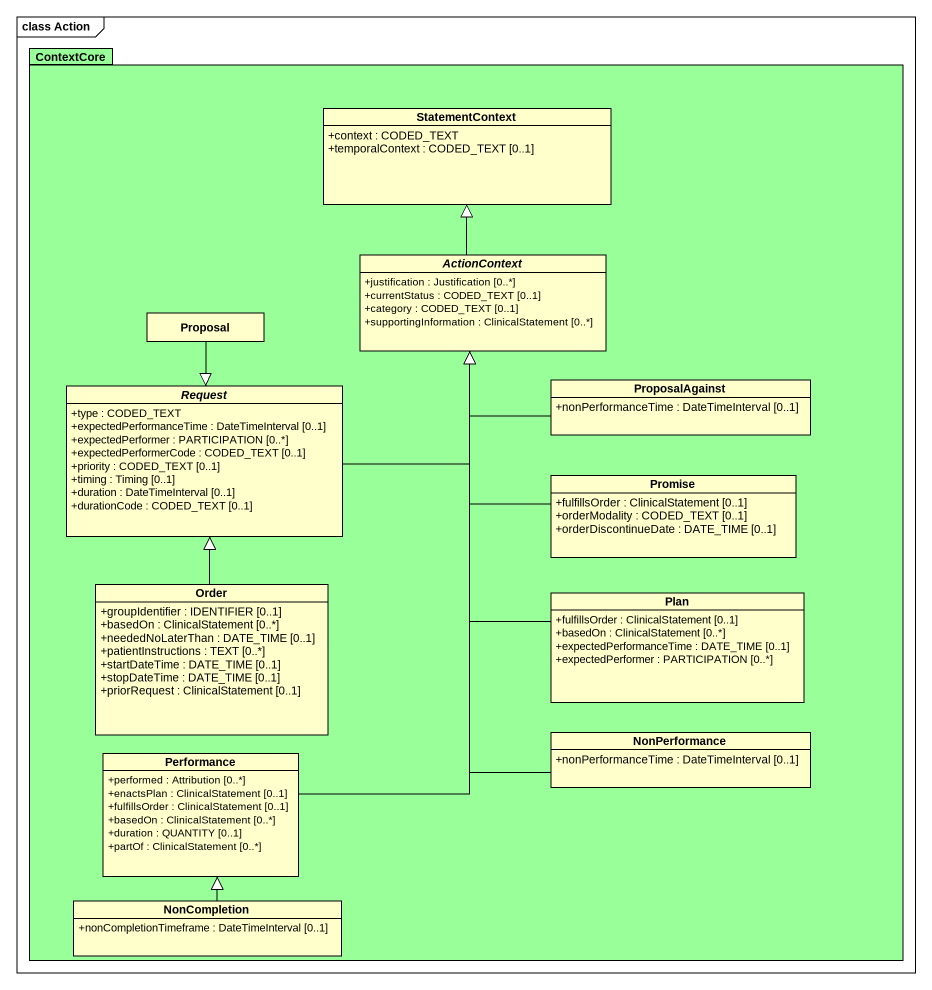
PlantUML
@startuml
mainframe class Action
hide circle
hide empty members
skinparam classAttributeIconSize 0
package ContextCore #99FF99 {
  class StatementContext {
    +context : CODED_TEXT
    +temporalContext : CODED_TEXT [0..1]
  }
  abstract class ActionContext {
    +justification : Justification [0..*]
    +currentStatus : CODED_TEXT [0..1]
    +category : CODED_TEXT [0..1]
    +supportingInformation : ClinicalStatement [0..*]
  }
  class Proposal
  abstract class Request {
    +type : CODED_TEXT
    +expectedPerformanceTime : DateTimeInterval [0..1]
    +expectedPerformer : PARTICIPATION [0..*]
    +expectedPerformerCode : CODED_TEXT [0..1]
    +priority : CODED_TEXT [0..1]
    +timing : Timing [0..1]
    +duration : DateTimeInterval [0..1]
    +durationCode : CODED_TEXT [0..1]
  }
  class ProposalAgainst {
    +nonPerformanceTime : DateTimeInterval [0..1]
  }
  class Promise {
    +fulfillsOrder : ClinicalStatement [0..1]
    +orderModality : CODED_TEXT [0..1]
    +orderDiscontinueDate : DATE_TIME [0..1]
  }
  class Order {
    +groupIdentifier : IDENTIFIER [0..1]
    +basedOn : ClinicalStatement [0..*]
    +neededNoLaterThan : DATE_TIME [0..1]
    +patientInstructions : TEXT [0..*]
    +startDateTime : DATE_TIME [0..1]
    +stopDateTime : DATE_TIME [0..1]
    +priorRequest : ClinicalStatement [0..1]
  }
  class Plan {
    +fulfillsOrder : ClinicalStatement [0..1]
    +basedOn : ClinicalStatement [0..*]
    +expectedPerformanceTime : DATE_TIME [0..1]
    +expectedPerformer : PARTICIPATION [0..*]
  }
  class NonPerformance {
    +nonPerformanceTime : DateTimeInterval [0..1]
  }
  class Performance {
    +performed : Attribution [0..*]
    +enactsPlan : ClinicalStatement [0..1]
    +fulfillsOrder : ClinicalStatement [0..1]
    +basedOn : ClinicalStatement [0..*]
    +duration : QUANTITY [0..1]
    +partOf : ClinicalStatement [0..*]
  }
  class NonCompletion {
    +nonCompletionTimeframe : DateTimeInterval [0..1]
  }
}
ActionContext -up-|> StatementContext
Proposal --|> Request
Request -right-|> ActionContext
ProposalAgainst -left-|> ActionContext
Promise -up-|> ActionContext
Order -up-|> Request
Plan -up-|> ActionContext
NonPerformance -up-|> ActionContext
Performance -up-|> ActionContext
NonCompletion -up-|> Performance
@enduml
